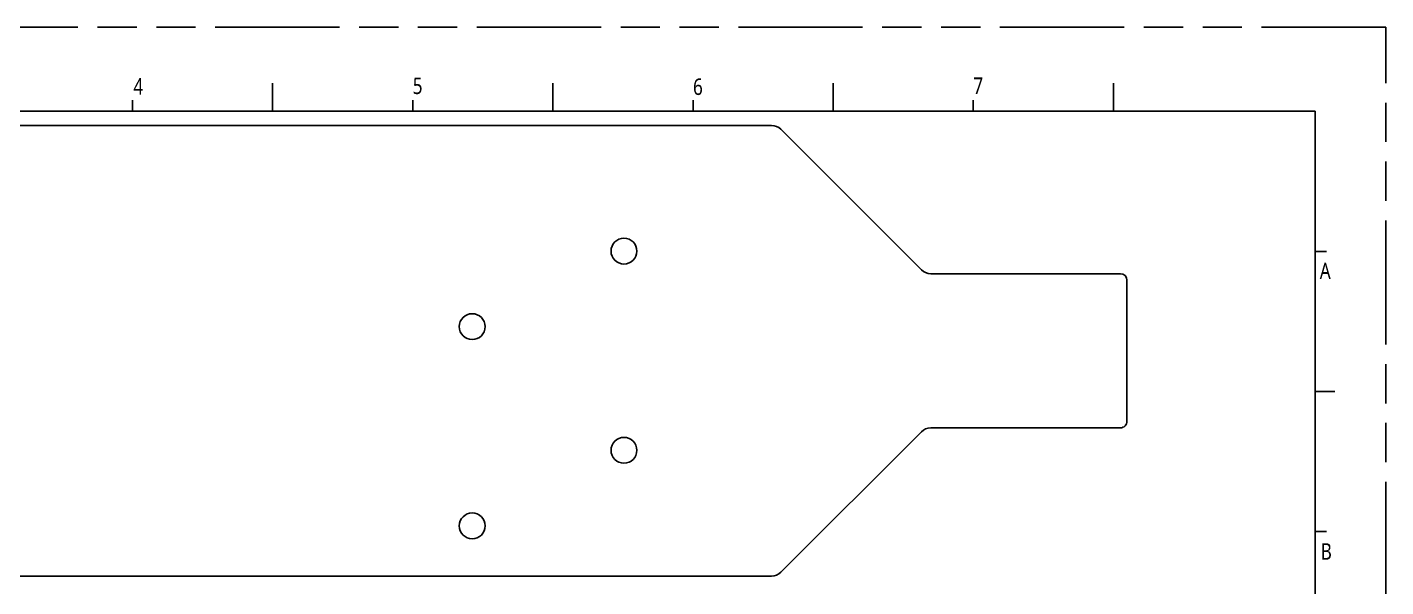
# Model space of a CAD drawing. Header units: millimetres. Extents: x 3228 to 3404, y -274 to -150.
# Drawn here: x 3300.3 to 3404.2, y -192.5 to -149.7 of the extents above; entities that cross this region are included whole.
import ezdxf

# ---------------------------------------------------------------- set-up
doc = ezdxf.new("R2010")
doc.units = ezdxf.units.MM
doc.linetypes.add('PHANTOM', pattern=[29.5, 9.5, -1.5, 3, -1.5, 3, -1.5, 9.5])
doc.layers.get('0').update_dxf_attribs({"lineweight": 25})
doc.layers.add('0PAPERF', color=2, linetype='PHANTOM', plot=False)
doc.layers.add('DIM', color=100, linetype='Continuous', lineweight=15)
doc.layers.add('outline_layer0', color=5, linetype='Continuous')
doc.layers.add('鵬鼎', color=5, linetype='Continuous')
doc.styles.get("Standard").update_dxf_attribs({"font": 'simplex.shx', "width": 0.8, "height": 4})

msp = doc.modelspace()

# ---------------------------------------------------------------- linework, layer by layer
for p, q in [((3319.06, -156.09), (3319.06, -153.95)), ((3340.49, -156.09), (3340.49, -153.95)), ((3361.91, -156.09), (3361.91, -153.95)), ((3383.34, -156.09), (3383.34, -153.95)), ((3308.35, -156.09), (3308.35, -155.24)), ((3329.77, -156.09), (3329.77, -155.24)), ((3351.2, -156.09), (3351.2, -155.24)), ((3372.63, -156.09), (3372.63, -155.24)), ((3398.77, -156.09), (3233.35, -156.09)), ((3398.77, -270.51), (3398.77, -156.09)), ((3398.77, -166.81), (3399.63, -166.81)), ((3398.77, -177.52), (3400.27, -177.52)), ((3398.77, -188.23), (3399.63, -188.23))]:
    msp.add_line(p, q)
at = {"layer": '0PAPERF'}
for p, q in [((3404.17, -149.66), (3228.42, -149.66)), ((3404.17, -273.94), (3404.17, -149.66))]:
    msp.add_line(p, q, dxfattribs=at)
at = {"layer": 'outline_layer0'}
msp.add_lwpolyline([(3286.94, -157.18), (3357.2, -157.18, -0.198849), (3357.91, -157.47), (3368.66, -168.22, 0.198916), (3369.37, -168.52), (3383.88, -168.52, -0.414068), (3384.38, -169.02), (3384.38, -179.81, -0.414218), (3383.88, -180.31), (3369.37, -180.31, 0.198916), (3368.66, -180.61), (3357.91, -191.36, -0.198916), (3357.2, -191.65), (3286.9, -191.65, -0.198917), (3286.2, -191.36), (3274.44, -179.6, 0.198733), (3274.09, -179.46), (3266.01, -179.46, -0.414362), (3265.51, -178.96), (3265.51, -169.96, -0.414216), (3266.01, -169.46), (3274.04, -169.46, 0.198921), (3274.39, -169.31), (3286.23, -157.47, -0.198917)], format="xyb", close=True, dxfattribs=at)
for centre in [(3345.92, -166.79), (3334.32, -172.57), (3345.92, -182.03), (3334.32, -187.81)]:
    msp.add_circle(centre, 0.99, dxfattribs=at)

# ---------------------------------------------------------------- texts
at = {"layer": 'DIM', "char_height": 1.2575, "width": 0.7656, "attachment_point": 1}
for s, insert in [('{\\fMicrosoft JhengHei|b0|i0|c136|p0;\\C0;4}', (3308.41, -153.56)), ('{\\fMicrosoft JhengHei|b0|i0|c136|p0;\\C0;5}', (3329.77, -153.52)), ('{\\fMicrosoft JhengHei|b0|i0|c136|p0;\\C0;6}', (3351.2, -153.59)), ('{\\fMicrosoft JhengHei|b0|i0|c136|p0;\\C0;7}', (3372.63, -153.51))]:
    msp.add_mtext(s, dxfattribs=dict(at, insert=insert))
at = {"layer": '鵬鼎', "char_height": 1.2575, "width": 2.3719, "attachment_point": 1}
for s, insert in [('{\\fMicrosoft JhengHei|b0|i0|c136|p0;\\C0;A}', (3399.12, -167.67)), ('{\\fMicrosoft JhengHei|b0|i0|c136|p0;\\C0;B}', (3399.19, -189.14))]:
    msp.add_mtext(s, dxfattribs=dict(at, insert=insert))

doc.saveas('drawing.dxf')
